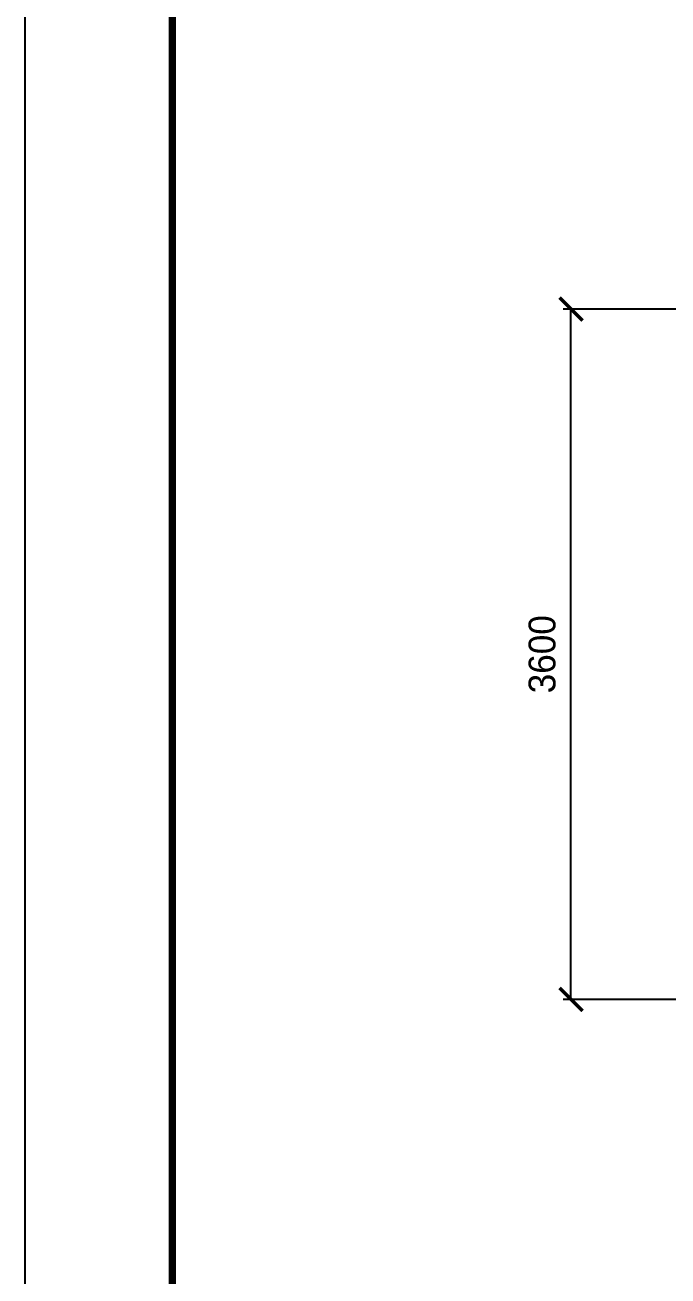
# Model space of a CAD drawing. Header units: millimetres. Extents: x 2113 to 34376, y 2901 to 25715.
# Drawn here: x 2113 to 5467, y 9424 to 15948 of the extents above; entities that cross this region are included whole.
import ezdxf

# ---------------------------------------------------------------- set-up
doc = ezdxf.new("R2010")
doc.units = ezdxf.units.MM
doc.layers.add('냉각탑_dim', color=1, linetype='Continuous')
doc.layers.add('냉각탑_form', color=1, linetype='Continuous')
doc.styles.add('HY울릉도L', font='')
doc.styles.get('HY울릉도L').set_extended_font_data('HY울릉도L')
doc.dimstyles.new('성지DIM', dxfattribs={"dimtxt": 3.5, "dimasz": 3, "dimexe": 1, "dimexo": 2.5, "dimgap": 2, "dimtad": 1, "dimdec": 0, "dimzin": 3, "dimdsep": 46, "dimtxsty": 'HY울릉도L', "dimblk": 'ARCHTICK', "dimcen": -2, "dimclrd": 256, "dimclre": 256, "dimclrt": 7, "dimadec": 0, "dimazin": 0, "dimtfac": 1, "dimtdec": 0, "dimtofl": 0, "dimtmove": 0, "dimatfit": 3, "dimfxl": 1, "dimtolj": 1, "dimtzin": 0, "dimlwe": -1, "dimarcsym": 0})

# ---------------------------------------------------------------- blocks, each defined once
blk = doc.blocks.new('냉각탑form')
at = {"layer": 'Defpoints'}
blk.add_lwpolyline([(0, 297.073), (420.103, 297.073), (420.103, 0), (0, 0)], close=True, dxfattribs=at)
at = {"layer": '냉각탑_form', "const_width": 0.5}
blk.add_lwpolyline([(10.002, 287.07), (10.002, 10.002), (410.1, 10.002), (410.1, 287.07)], close=True, dxfattribs=at)
blk = doc.blocks.new('_ArchTick')
at = {"color": 0, "linetype": 'ByBlock', "const_width": 0.15}
blk.add_lwpolyline([(-0.5, -0.5), (0.5, 0.5)], dxfattribs=at)
blk = doc.blocks.new('*D477')
at = {"layer": 'Defpoints', "color": 0, "transparency": 16777216}
for p in [(4961.3, 14466.8), (5618.5, 14466.8), (5618.5, 10866.8)]:
    blk.add_point(p, dxfattribs=at)
at = {"layer": '냉각탑_dim', "transparency": 16777216}
for p, q in [((5518.5, 14466.8), (4921.3, 14466.8)), ((5518.5, 10866.8), (4921.3, 10866.8))]:
    blk.add_line(p, q, dxfattribs=at)
at = {"layer": '냉각탑_dim', "lineweight": -2, "transparency": 16777216}
blk.add_line((4961.3, 10866.8), (4961.3, 14466.8), dxfattribs=at)
at = {"layer": '냉각탑_dim', "lineweight": -2, "transparency": 16777216, "xscale": 120, "yscale": 120, "zscale": 120}
for p, rotation in [((4961.3, 14466.8), 90), ((4961.3, 10866.8), 270)]:
    blk.add_blockref('_ArchTick', p, dxfattribs=dict(at, rotation=rotation))
at = {"layer": '냉각탑_dim', "color": 7, "transparency": 16777216, "insert": (4811.3, 12666.8), "char_height": 140, "attachment_point": 5, "rotation": 90, "style": 'HY울릉도L'}
blk.add_mtext('\\A1;3600', dxfattribs=at)

msp = doc.modelspace()

# ---------------------------------------------------------------- block references
at = {"layer": '냉각탑_form', "xscale": 76.7980057517581, "yscale": 76.7980057517581, "zscale": 76.7980057517581}
msp.add_blockref('냉각탑form', (2113, 2900.6), dxfattribs=at)

# ---------------------------------------------------------------- dimensions: what is measured, and where the dimension line sits
at = {"layer": '냉각탑_dim'}
dim = msp.add_linear_dim(base=(4961.3, 14466.8), p1=(5618.5, 10866.8), p2=(5618.5, 14466.8), angle=90, dimstyle='성지DIM', override={"dimscale": 40}, dxfattribs=at)
dim.commit()
dim.dimension.update_dxf_attribs({"geometry": '*D477', "text_midpoint": (4811.3, 12666.8)})

doc.saveas('drawing.dxf')
